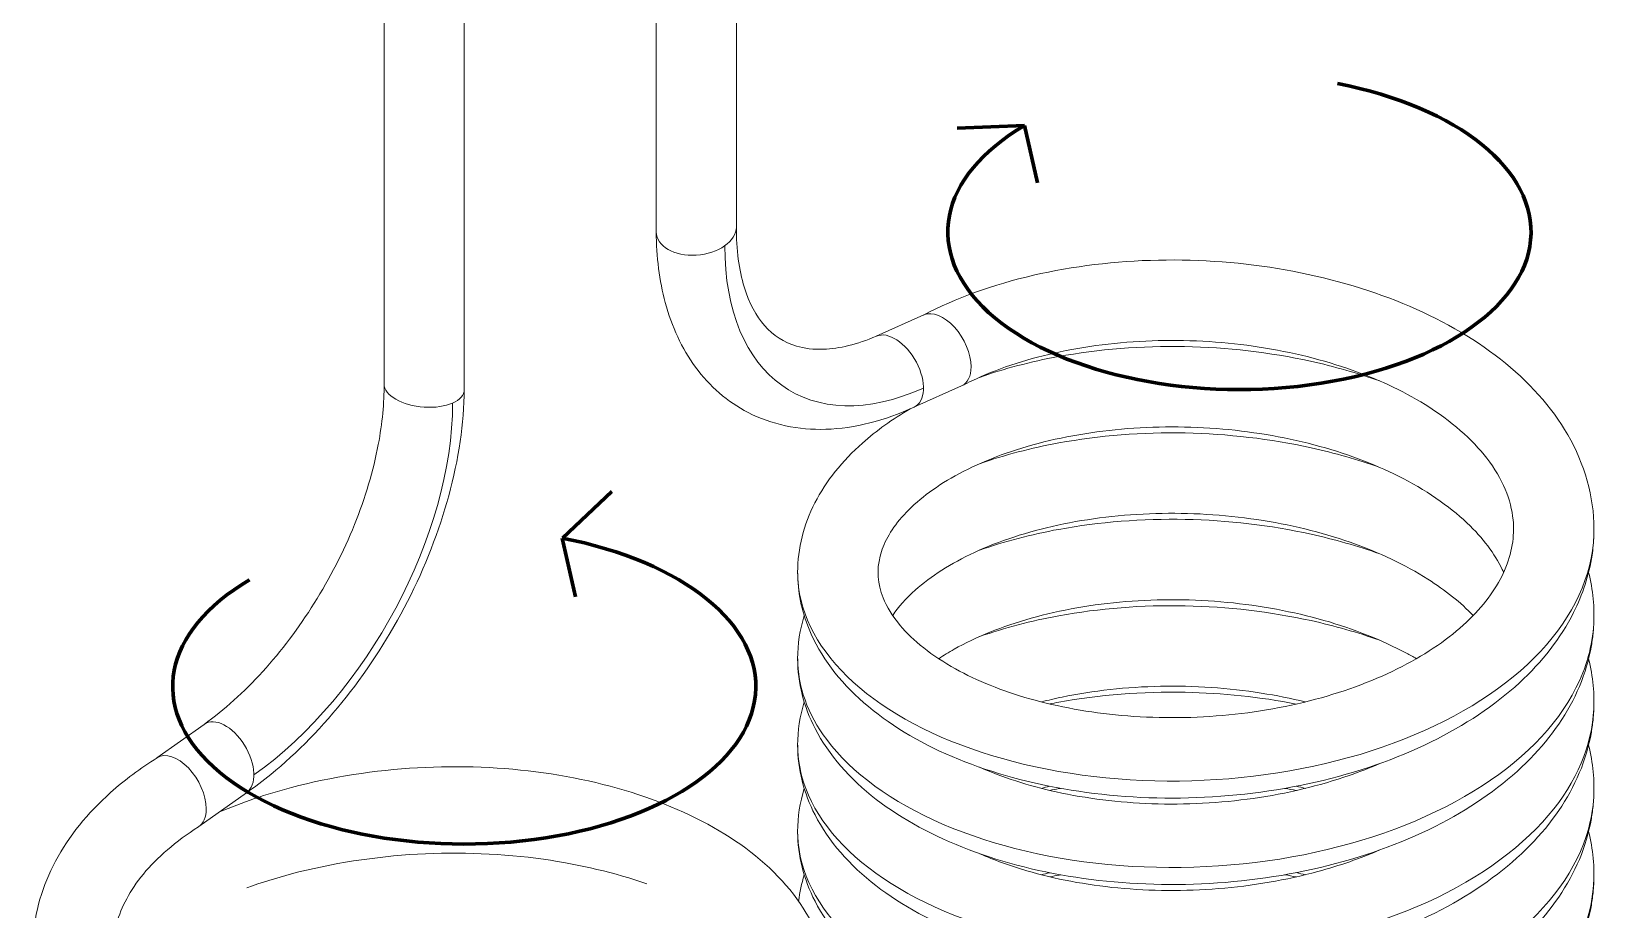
# Model space of a CAD drawing. Header units: millimetres. Extents: x 0 to 2102, y 0 to 1485.
# Drawn here: x 1633.4 to 1880.1, y 996.4 to 1135 of the extents above; entities that cross this region are included whole.
import ezdxf

# ---------------------------------------------------------------- set-up
doc = ezdxf.new("R2010")
doc.units = ezdxf.units.MM
doc.header["$LTSCALE"] = 2.5
for name, color, linetype, lineweight in [('가시적인 것(ISO)', 3, 'Continuous', 5), ('가시적인 좁은 것(ISO)', 3, 'Continuous', 5), ('스케치 형상(ISO)', 3, 'Continuous', 5)]:
    doc.layers.add(name, color=color, linetype=linetype, lineweight=lineweight)

msp = doc.modelspace()

# ---------------------------------------------------------------- linework, layer by layer
at = {"layer": '가시적인 것(ISO)'}
for p, q in [((1732.003, 1103.377), (1732.003, 1302.298)), ((1744.663, 1104.155), (1744.663, 1302.298)), ((1689.04, 1277.493), (1689.04, 1079.397)), ((1701.7, 1277.493), (1701.7, 1078.526)), ((1774.245, 1090.269), (1766.735, 1086.917)), ((1780.202, 1079.07), (1772.69, 1075.717)), ((1660.66, 1025.679), (1653.187, 1020.385)), ((1667.341, 1014.893), (1659.82, 1009.565))]:
    msp.add_line(p, q, dxfattribs=at)
for centre, major_axis, ratio, start_param, end_param in [((1738.333, 1103.766), (-6.316, -0.658), 0.6387592, 6.2167433, 6.221949), ((1738.333, 1103.766), (6.316, 0.658), 0.6387592, 6.2106481, 6.2167433), ((1777.224, 1084.67), (-3.175, 5.499), 0.5773503, 3.9269908, 6.2231147), ((1777.224, 1084.67), (3.175, -5.499), 0.5773503, 6.2231147, 7.0685835), ((1695.37, 1078.961), (-6.323, 0.588), 0.5085798, 0.0472555, 0.0522233), ((1695.37, 1078.961), (6.323, -0.588), 0.5085798, 0.0431841, 0.0472555), ((1656.479, 1014.958), (-3.175, 5.499), 0.5773503, 3.9269908, 6.3044746), ((1656.479, 1014.958), (3.175, -5.499), 0.5773503, 0.0249618, 0.7853982)]:
    msp.add_ellipse(centre, major_axis=major_axis, ratio=ratio, start_param=start_param, end_param=end_param, dxfattribs=at)
for points, knots in [([(1772.699, 1075.721), (1768.073, 1073.604), (1763.323, 1072.369), (1754.458, 1072.095), (1750.189, 1072.98), (1743.258, 1076.55), (1740.404, 1079.033), (1736.05, 1084.97), (1734.454, 1088.45), (1732.506, 1095.678), (1732.035, 1099.436), (1732.003, 1103.356)], [0, 0, 0, 0, 1.86957, 1.86957, 3.6487771, 3.6487771, 5.2133488, 5.2133488, 6.739614, 6.739614, 8.1303027, 8.1303027, 8.1303027, 8.1303027]), ([(1744.663, 1104.13), (1744.629, 1100.567), (1745.074, 1097.33), (1746.668, 1092.127), (1747.802, 1090.09), (1750.52, 1086.985), (1752.14, 1085.949), (1755.386, 1084.983), (1756.826, 1084.797), (1760.859, 1084.948), (1763.721, 1085.614), (1766.747, 1086.922)], [0, 0, 0, 0, 1.3694705, 1.3694705, 2.7079412, 2.7079412, 4.1821576, 4.1821576, 5.1248688, 5.1248688, 6.5291083, 6.5291083, 6.5291083, 6.5291083]), ([(1774.182, 1090.241), (1779.279, 1092.919), (1785.222, 1095.059), (1797.763, 1097.955), (1804.503, 1098.775), (1817.925, 1099.053), (1824.773, 1098.535), (1837.792, 1096.242), (1844.126, 1094.443), (1855.592, 1089.727), (1860.856, 1086.743), (1869.684, 1079.818), (1873.347, 1075.768), (1878.552, 1066.759), (1880.025, 1061.593), (1880.025, 1056.145), (1880.019, 1055.8), (1879.967, 1054.42), (1879.871, 1053.385), (1879.252, 1049.254), (1878.256, 1046.19), (1874.785, 1039.297), (1871.851, 1035.545), (1864.368, 1028.659), (1859.618, 1025.501), (1848.815, 1020.202), (1842.576, 1018.044), (1829.637, 1015.089), (1822.778, 1014.245), (1809.353, 1013.909), (1802.618, 1014.396), (1790.027, 1016.594), (1784.018, 1018.329), (1773.357, 1022.877), (1768.588, 1025.757), (1760.901, 1032.465), (1757.89, 1036.417), (1754.953, 1043.566), (1754.325, 1046.629), (1754.325, 1053.419), (1755.287, 1057.196), (1758.805, 1064.07), (1761.379, 1067.255), (1766.76, 1072.02), (1769.299, 1073.826), (1772.093, 1075.449)], [0.0084468, 0.0084468, 0.0084468, 0.0084468, 2.0942382, 2.0942382, 4.1343008, 4.1343008, 6.1436186, 6.1436186, 8.1461138, 8.1461138, 10.1668219, 10.1668219, 12.2121199, 12.2121199, 14.3653913, 14.3653913, 14.5110248, 14.5110248, 14.9482316, 14.9482316, 16.2678938, 16.2678938, 18.0939711, 18.0939711, 20.0579555, 20.0579555, 22.1035272, 22.1035272, 24.1314562, 24.1314562, 26.1361506, 26.1361506, 28.1414485, 28.1414485, 30.1732526, 30.1732526, 32.2267757, 32.2267757, 33.6043077, 33.6043077, 35.2999284, 35.2999284, 36.9973639, 36.9973639, 38.185596, 38.185596, 38.185596, 38.185596]), ([(1865.774, 1049.666), (1864.647, 1052.119), (1862.884, 1054.616), (1857.74, 1059.685), (1854.112, 1062.271), (1845.996, 1066.484), (1841.497, 1068.223), (1831.892, 1070.872), (1826.658, 1071.801), (1816.092, 1072.728), (1810.628, 1072.723), (1800.209, 1071.79), (1795.124, 1070.845), (1786.054, 1068.206), (1781.945, 1066.482), (1775.279, 1062.636), (1772.615, 1060.476), (1768.923, 1056.24), (1767.834, 1054.149), (1766.789, 1050.007), (1766.923, 1047.913), (1768.391, 1044.236), (1769.27, 1042.764), (1772.504, 1038.918), (1775.501, 1036.498), (1782.601, 1032.574), (1786.613, 1030.947), (1795.445, 1028.439), (1800.385, 1027.538), (1810.632, 1026.624), (1816.072, 1026.618), (1826.721, 1027.547), (1832.061, 1028.503), (1841.895, 1031.251), (1846.518, 1033.075), (1854.404, 1037.291), (1857.785, 1039.725), (1862.94, 1044.764), (1864.794, 1047.412), (1867.086, 1052.667), (1867.508, 1055.309), (1866.952, 1061.102), (1865.619, 1064.416), (1860.824, 1070.63), (1857.479, 1073.581), (1849.805, 1078.333), (1845.586, 1080.296), (1836.43, 1083.419), (1831.375, 1084.612), (1820.996, 1086.089), (1815.54, 1086.375), (1804.949, 1086.007), (1799.682, 1085.34), (1790.077, 1083.185), (1785.613, 1081.671), (1781.315, 1079.632), (1780.809, 1079.38), (1780.315, 1079.124)], [209.0618945, 209.0618945, 209.0618945, 209.0618945, 210.5352941, 210.5352941, 212.211547, 212.211547, 213.7650938, 213.7650938, 215.345428, 215.345428, 216.9501602, 216.9501602, 218.5619065, 218.5619065, 220.1591712, 220.1591712, 221.721425, 221.721425, 223.2644793, 223.2644793, 225.0347912, 225.0347912, 226.1191357, 226.1191357, 227.855958, 227.855958, 229.3966902, 229.3966902, 230.9614195, 230.9614195, 232.5595421, 232.5595421, 234.1713536, 234.1713536, 235.775702, 235.775702, 237.3545554, 237.3545554, 238.9105587, 238.9105587, 240.5458738, 240.5458738, 242.5127845, 242.5127845, 244.3102109, 244.3102109, 245.8675337, 245.8675337, 247.4384916, 247.4384916, 249.0373063, 249.0373063, 250.6490715, 250.6490715, 252.2531496, 252.2531496, 252.4729494, 252.4729494, 252.4729494, 252.4729494]), ([(1783.016, 1080.42), (1786.927, 1081.791), (1791.123, 1082.896), (1801.814, 1084.867), (1808.636, 1085.412), (1822.081, 1085.155), (1828.871, 1084.369), (1839.024, 1082.143), (1842.699, 1081.096), (1846.202, 1079.849)], [39.5932811, 39.5932811, 39.5932811, 39.5932811, 40.9826876, 40.9826876, 43.0164454, 43.0164454, 45.022048, 45.022048, 46.1995726, 46.1995726, 46.1995726, 46.1995726]), ([(1660.653, 1025.674), (1663.777, 1027.926), (1666.941, 1030.774), (1672.808, 1037.224), (1675.588, 1040.9), (1680.488, 1048.713), (1682.657, 1052.956), (1686.072, 1061.421), (1687.358, 1065.751), (1688.766, 1073.181), (1689.069, 1076.429), (1689.04, 1079.381)], [0.001017, 0.001017, 0.001017, 0.001017, 1.3813328, 1.3813328, 2.7542604, 2.7542604, 4.1524741, 4.1524741, 5.5546794, 5.5546794, 6.7068571, 6.7068571, 6.7068571, 6.7068571]), ([(1701.7, 1078.513), (1701.657, 1073.196), (1700.811, 1067.469), (1697.741, 1056.178), (1695.511, 1050.473), (1690.023, 1039.747), (1686.712, 1034.584), (1679.424, 1025.371), (1675.361, 1021.203), (1669.896, 1016.75), (1668.621, 1015.786), (1667.335, 1014.888)], [0, 0, 0, 0, 1.8729889, 1.8729889, 3.6984323, 3.6984323, 5.4956628, 5.4956628, 7.285958, 7.285958, 7.8200722, 7.8200722, 7.8200722, 7.8200722]), ([(1783.049, 1066.796), (1786.979, 1068.172), (1791.195, 1069.278), (1801.911, 1071.242), (1808.734, 1071.781), (1822.179, 1071.512), (1828.967, 1070.719), (1839.088, 1068.49), (1842.734, 1067.448), (1846.211, 1066.21)], [78.065824, 78.065824, 78.065824, 78.065824, 79.4612552, 79.4612552, 81.4948302, 81.4948302, 83.5003604, 83.5003604, 84.6692865, 84.6692865, 84.6692865, 84.6692865]), ([(1860.967, 1042.851), (1859.001, 1044.869), (1856.575, 1046.827), (1850.262, 1050.826), (1846.078, 1052.817), (1836.979, 1055.997), (1831.949, 1057.222), (1821.6, 1058.766), (1816.149, 1059.088), (1805.544, 1058.791), (1800.26, 1058.159), (1790.596, 1056.066), (1786.091, 1054.58), (1778.504, 1051.068), (1775.306, 1049.006), (1771.426, 1045.553), (1770.232, 1044.188), (1769.327, 1042.852)], [177.8656374, 177.8656374, 177.8656374, 177.8656374, 179.1036242, 179.1036242, 180.6626603, 180.6626603, 182.2324465, 182.2324465, 183.8304208, 183.8304208, 185.4420524, 185.4420524, 187.0468273, 187.0468273, 188.6226819, 188.6226819, 189.6073803, 189.6073803, 189.6073803, 189.6073803]), ([(1783.014, 1053.148), (1786.953, 1054.529), (1791.181, 1055.64), (1801.91, 1057.607), (1808.733, 1058.145), (1822.177, 1057.876), (1828.966, 1057.084), (1839.084, 1054.855), (1842.729, 1053.814), (1846.204, 1052.577)], [116.5302397, 116.5302397, 116.5302397, 116.5302397, 117.9297143, 117.9297143, 119.9632924, 119.9632924, 121.9688238, 121.9688238, 123.1371402, 123.1371402, 123.1371402, 123.1371402]), ([(1879.177, 1049.657), (1879.86, 1046.899), (1880.139, 1044.07), (1879.976, 1041.197), (1879.971, 1041.116), (1879.949, 1040.79), (1879.93, 1040.546), (1879.84, 1039.569), (1879.744, 1038.838), (1879.242, 1035.922), (1878.603, 1033.759), (1876.01, 1027.583), (1873.347, 1023.717), (1866.412, 1016.624), (1861.964, 1013.357), (1851.661, 1007.746), (1845.607, 1005.392), (1832.897, 1002.022), (1826.083, 1000.958), (1812.638, 1000.197), (1805.84, 1000.471), (1793.034, 1002.268), (1786.87, 1003.807), (1775.825, 1007.985), (1770.822, 1010.685), (1762.571, 1017.058), (1759.228, 1020.845), (1755.301, 1028.46), (1754.325, 1032.263), (1754.325, 1038.324), (1754.684, 1040.622), (1755.363, 1042.847)], [51.8773811, 51.8773811, 51.8773811, 51.8773811, 53.0568179, 53.0568179, 53.0911295, 53.0911295, 53.1944465, 53.1944465, 53.5045059, 53.5045059, 54.4375358, 54.4375358, 56.2621076, 56.2621076, 58.1987161, 58.1987161, 60.2408028, 60.2408028, 62.2736416, 62.2736416, 64.2807128, 64.2807128, 66.2840772, 66.2840772, 68.3101544, 68.3101544, 70.3651914, 70.3651914, 72.0729951, 72.0729951, 73.1079562, 73.1079562, 73.1079562, 73.1079562]), ([(1851.999, 1036.037), (1851.484, 1036.334), (1850.959, 1036.626), (1846.57, 1038.964), (1842.112, 1040.735), (1832.57, 1043.455), (1827.359, 1044.424), (1816.814, 1045.433), (1811.348, 1045.471), (1800.897, 1044.62), (1795.781, 1043.716), (1786.626, 1041.145), (1782.462, 1039.45), (1778.174, 1037.045), (1777.358, 1036.548), (1776.586, 1036.038)], [146.7803966, 146.7803966, 146.7803966, 146.7803966, 146.9959003, 146.9959003, 148.5491646, 148.5491646, 150.1281446, 150.1281446, 151.732108, 151.732108, 153.3439811, 153.3439811, 154.9423788, 154.9423788, 155.3409991, 155.3409991, 155.3409991, 155.3409991]), ([(1783.046, 1039.524), (1786.976, 1040.9), (1791.193, 1042.007), (1801.91, 1043.971), (1808.733, 1044.51), (1822.177, 1044.241), (1828.966, 1043.448), (1839.085, 1041.219), (1842.731, 1040.178), (1846.207, 1038.941)], [155.002673, 155.002673, 155.002673, 155.002673, 156.398345, 156.398345, 158.4319231, 158.4319231, 160.4374544, 160.4374544, 161.60606, 161.60606, 161.60606, 161.60606]), ([(1879.177, 1036.02), (1879.865, 1033.242), (1880.143, 1030.39), (1879.973, 1027.508), (1879.968, 1027.437), (1879.947, 1027.122), (1879.928, 1026.878), (1879.836, 1025.902), (1879.739, 1025.171), (1879.234, 1022.256), (1878.592, 1020.093), (1875.992, 1013.918), (1873.325, 1010.053), (1866.38, 1002.963), (1861.927, 999.697), (1851.616, 994.091), (1845.559, 991.74), (1832.844, 988.377), (1826.03, 987.316), (1812.585, 986.561), (1805.787, 986.84), (1792.985, 988.643), (1786.823, 990.185), (1775.785, 994.369), (1770.785, 997.072), (1762.543, 1003.45), (1759.205, 1007.24), (1755.295, 1014.848), (1754.325, 1018.64), (1754.325, 1024.691), (1754.685, 1026.992), (1755.365, 1029.219)], [90.3462492, 90.3462492, 90.3462492, 90.3462492, 91.5344402, 91.5344402, 91.5641985, 91.5641985, 91.6675155, 91.6675155, 91.9775749, 91.9775749, 92.9106035, 92.9106035, 94.7355548, 94.7355548, 96.6725933, 96.6725933, 98.714762, 98.714762, 100.7475226, 100.7475226, 102.7545504, 102.7545504, 104.7579402, 104.7579402, 106.7841068, 106.7841068, 108.8391481, 108.8391481, 110.5416219, 110.5416219, 111.5778256, 111.5778256, 111.5778256, 111.5778256]), ([(1834.46, 1029.219), (1832.192, 1029.773), (1829.865, 1030.24), (1822.312, 1031.428), (1816.868, 1031.793), (1806.25, 1031.579), (1800.944, 1030.988), (1794.96, 1029.747), (1793.866, 1029.494), (1792.793, 1029.219)], [116.2942807, 116.2942807, 116.2942807, 116.2942807, 117.0157293, 117.0157293, 118.6126837, 118.6126837, 120.2241195, 120.2241195, 120.5909696, 120.5909696, 120.5909696, 120.5909696]), ([(1794.116, 1028.895), (1794.593, 1028.991), (1795.073, 1029.083), (1801.91, 1030.336), (1808.733, 1030.874), (1821.375, 1030.621), (1827.336, 1029.994), (1833.038, 1028.885)], [194.7129388, 194.7129388, 194.7129388, 194.7129388, 194.8669728, 194.8669728, 196.9005509, 196.9005509, 198.665081, 198.665081, 198.665081, 198.665081]), ([(1879.177, 1022.384), (1879.865, 1019.606), (1880.143, 1016.756), (1879.973, 1013.873), (1879.968, 1013.803), (1879.947, 1013.488), (1879.928, 1013.243), (1879.836, 1012.267), (1879.739, 1011.536), (1879.234, 1008.621), (1878.592, 1006.458), (1875.993, 1000.283), (1873.325, 996.418), (1866.381, 989.327), (1861.928, 986.062), (1851.617, 980.456), (1845.56, 978.105), (1832.845, 974.741), (1826.031, 973.681), (1812.586, 972.926), (1805.788, 973.204), (1792.986, 975.007), (1786.824, 976.549), (1775.785, 980.734), (1770.786, 983.436), (1762.544, 989.814), (1759.206, 993.604), (1755.295, 1001.212), (1754.325, 1005.004), (1754.325, 1011.056), (1754.685, 1013.357), (1755.365, 1015.584)], [128.8148789, 128.8148789, 128.8148789, 128.8148789, 130.0029154, 130.0029154, 130.032751, 130.032751, 130.136068, 130.136068, 130.4461274, 130.4461274, 131.379156, 131.379156, 133.2041008, 133.2041008, 135.141132, 135.141132, 137.1832993, 137.1832993, 139.2160612, 139.2160612, 141.2230898, 141.2230898, 143.2264791, 143.2264791, 145.2526443, 145.2526443, 147.3076855, 147.3076855, 149.0102498, 149.0102498, 150.0464284, 150.0464284, 150.0464284, 150.0464284]), ([(1663.05, 1011.853), (1666.647, 1013.374), (1670.472, 1014.672), (1680.761, 1017.394), (1687.575, 1018.455), (1701.02, 1019.21), (1707.818, 1018.931), (1720.62, 1017.129), (1726.782, 1015.586), (1737.82, 1011.402), (1742.82, 1008.7), (1751.062, 1002.321), (1754.4, 998.531), (1758.311, 990.924), (1759.281, 987.132), (1759.281, 979.604), (1758.309, 975.809), (1754.767, 968.923), (1752.185, 965.742), (1745.402, 959.754), (1740.936, 956.979), (1730.575, 952.348), (1724.47, 950.506), (1711.696, 948.164), (1704.873, 947.626), (1691.429, 947.895), (1684.64, 948.687), (1671.856, 951.503), (1665.702, 953.559), (1654.699, 958.758), (1649.725, 961.977), (1641.594, 969.325), (1638.343, 973.572), (1634.288, 982.454), (1633.355, 987.194), (1633.878, 996.033), (1635.115, 1000.236), (1639.273, 1008.016), (1642.252, 1011.68), (1648.089, 1016.895), (1650.56, 1018.737), (1653.237, 1020.417)], [261.0539048, 261.0539048, 261.0539048, 261.0539048, 262.3185252, 262.3185252, 264.3512872, 264.3512872, 266.3583157, 266.3583157, 268.3617051, 268.3617051, 270.3878702, 270.3878702, 272.4429114, 272.4429114, 274.1454767, 274.1454767, 275.8494106, 275.8494106, 277.5470202, 277.5470202, 279.4797576, 279.4797576, 281.533572, 281.533572, 283.56715, 283.56715, 285.5726814, 285.5726814, 287.5771491, 287.5771491, 289.6038362, 289.6038362, 291.6489879, 291.6489879, 293.6067727, 293.6067727, 295.3838598, 295.3838598, 297.1873554, 297.1873554, 298.286593, 298.286593, 298.286593, 298.286593]), ([(1783.02, 1018.924), (1786.605, 1017.335), (1790.74, 1015.995), (1799.871, 1013.982), (1805.022, 1013.338), (1815.516, 1012.968), (1820.993, 1013.255), (1831.523, 1014.755), (1836.708, 1015.993), (1843.055, 1018.197), (1844.661, 1018.825), (1846.206, 1019.498)], [195.8199517, 195.8199517, 195.8199517, 195.8199517, 197.2909681, 197.2909681, 198.8678252, 198.8678252, 200.4723702, 200.4723702, 202.0840996, 202.0840996, 202.6510427, 202.6510427, 202.6510427, 202.6510427]), ([(1794.113, 1015.259), (1794.592, 1015.355), (1795.072, 1015.447), (1795.643, 1015.552), (1795.732, 1015.568), (1795.821, 1015.584)], [233.18131578, 233.18131578, 233.18131578, 233.18131578, 233.33560065, 233.33560065, 233.36400704, 233.36400704, 233.36400704, 233.36400704]), ([(1659.732, 1009.506), (1656.165, 1007.236), (1653.203, 1004.664), (1648.93, 999.492), (1647.543, 996.853), (1646.08, 991.525), (1646.086, 988.781), (1647.106, 985.129), (1647.428, 984.255), (1647.832, 983.376)], [0, 0, 0, 0, 1.5850065, 1.5850065, 3.1451261, 3.1451261, 4.8608603, 4.8608603, 5.3893426, 5.3893426, 5.3893426, 5.3893426]), ([(1879.177, 1008.749), (1879.865, 1005.971), (1880.143, 1003.12), (1879.973, 1000.238), (1879.968, 1000.167), (1879.947, 999.852), (1879.928, 999.608), (1879.836, 998.631), (1879.739, 997.9), (1879.234, 994.985), (1878.592, 992.822), (1875.993, 986.648), (1873.325, 982.782), (1866.381, 975.692), (1861.928, 972.427), (1851.617, 966.82), (1845.56, 964.47), (1832.845, 961.106), (1826.031, 960.045), (1812.586, 959.29), (1805.788, 959.569), (1792.986, 961.372), (1786.824, 962.914), (1775.785, 967.098), (1770.786, 969.801), (1763.7, 975.284), (1761.128, 977.902), (1759.125, 980.743)], [167.2835067, 167.2835067, 167.2835067, 167.2835067, 168.4715458, 168.4715458, 168.5013801, 168.5013801, 168.6046971, 168.6046971, 168.9147565, 168.9147565, 169.8477851, 169.8477851, 171.6727301, 171.6727301, 173.6097614, 173.6097614, 175.6519287, 175.6519287, 177.6846906, 177.6846906, 179.6917191, 179.6917191, 181.6951085, 181.6951085, 183.7212737, 183.7212737, 185.2038419, 185.2038419, 185.2038419, 185.2038419]), ([(1667.404, 999.91), (1669.682, 1000.723), (1672.028, 1001.448), (1680.761, 1003.759), (1687.575, 1004.819), (1701.02, 1005.574), (1707.818, 1005.296), (1719.957, 1003.586), (1725.503, 1002.263), (1730.543, 1000.5)], [223.0838274, 223.0838274, 223.0838274, 223.0838274, 223.8498974, 223.8498974, 225.8826593, 225.8826593, 227.8896879, 227.8896879, 229.6855321, 229.6855321, 229.6855321, 229.6855321]), ([(1783.066, 1005.27), (1785.359, 1004.257), (1787.859, 1003.346), (1794.912, 1001.285), (1799.822, 1000.354), (1810.032, 999.373), (1815.463, 999.331), (1826.119, 1000.189), (1831.474, 1001.109), (1839.861, 1003.386), (1843.162, 1004.539), (1846.206, 1005.862)], [163.2574901, 163.2574901, 163.2574901, 163.2574901, 164.1923003, 164.1923003, 165.7554905, 165.7554905, 167.3526821, 167.3526821, 168.9643668, 168.9643668, 170.0812705, 170.0812705, 170.0812705, 170.0812705]), ([(1794.116, 1001.624), (1794.602, 1001.721), (1795.09, 1001.815), (1795.661, 1001.919), (1795.742, 1001.934), (1795.824, 1001.949)], [271.65424391, 271.65424391, 271.65424391, 271.65424391, 271.81084789, 271.81084789, 271.83691009, 271.83691009, 271.83691009, 271.83691009])]:
    msp.add_open_spline(points, degree=3, knots=knots, dxfattribs=at)
for points in [[(1794.115, 1015.908), (1793.67, 1015.804), (1793.228, 1015.696), (1792.791, 1015.584)], [(1831.228, 1015.584), (1831.833, 1015.478), (1832.436, 1015.367), (1833.036, 1015.25)], [(1834.458, 1015.584), (1833.987, 1015.699), (1833.513, 1015.81), (1833.036, 1015.918)], [(1794.119, 1002.274), (1793.674, 1002.169), (1793.233, 1002.06), (1792.794, 1001.948)], [(1834.461, 1001.947), (1833.987, 1002.063), (1833.511, 1002.175), (1833.033, 1002.283)], [(1754.481, 997.757), (1754.647, 999.169), (1754.945, 1000.573), (1755.365, 1001.948)], [(1831.225, 1001.949), (1831.832, 1001.843), (1832.437, 1001.731), (1833.039, 1001.614)]]:
    msp.add_open_spline(points, degree=3, dxfattribs=at)
at = {"layer": '가시적인 좁은 것(ISO)'}
for centre, major_axis, ratio, start_param, end_param in [((1738.333, 1103.766), (-6.316, -0.658), 0.6387592, 6.221949, 9.3522408), ((1778.178, 1121.586), (-25, -43.301), 0.5773503, 5.4977871, 6.9556046), ((1769.702, 1081.313), (3.175, -5.499), 0.5773503, 6.2286087, 9.3579032), ((1695.37, 1078.961), (6.323, -0.588), 0.5085798, 3.193816, 6.3263694), ((1664.505, 1055.957), (25, 43.301), 0.5773503, 4.0399697, 5.4977871), ((1664.001, 1020.286), (3.175, -5.499), 0.5773503, 0.0536339, 3.1952265)]:
    msp.add_ellipse(centre, major_axis=major_axis, ratio=ratio, start_param=start_param, end_param=end_param, dxfattribs=at)
for points, knots in [([(1754.327, 1049.672), (1754.326, 1048.89), (1754.375, 1048.107), (1754.474, 1047.326), (1755.191, 1041.685), (1758.543, 1036.155), (1764.131, 1031.438), (1769.719, 1026.721), (1777.533, 1022.828), (1786.639, 1020.265), (1795.745, 1017.702), (1806.126, 1016.476), (1816.544, 1016.775), (1826.962, 1017.074), (1837.396, 1018.899), (1846.602, 1022.076), (1855.808, 1025.252), (1863.768, 1029.773), (1869.531, 1035.144), (1875.295, 1040.514), (1878.852, 1046.724), (1879.777, 1053.075), (1879.942, 1054.211), (1880.024, 1055.35), (1880.022, 1056.49)], [44.7676953, 44.7676953, 44.7676953, 44.7676953, 44.8365264, 44.8365264, 44.8365264, 45.3338336, 45.3338336, 45.3338336, 45.8311409, 45.8311409, 45.8311409, 46.3284481, 46.3284481, 46.3284481, 46.8257554, 46.8257554, 46.8257554, 47.3230626, 47.3230626, 47.3230626, 47.8203698, 47.8203698, 47.8203698, 47.909288, 47.909288, 47.909288, 47.909288]), ([(1754.33, 1036.037), (1754.338, 1031.667), (1755.891, 1027.297), (1758.91, 1023.266), (1762.816, 1018.049), (1769.169, 1013.41), (1777.21, 1009.945), (1785.25, 1006.48), (1794.964, 1004.196), (1805.191, 1003.409), (1815.419, 1002.622), (1826.14, 1003.333), (1836.076, 1005.502), (1846.012, 1007.671), (1855.144, 1011.293), (1862.382, 1015.979), (1869.62, 1020.665), (1874.95, 1026.407), (1877.736, 1032.563), (1879.253, 1035.914), (1880.014, 1039.385), (1880.015, 1042.855)], [38.48451, 38.48451, 38.48451, 38.48451, 38.8688395, 38.8688395, 38.8688395, 39.3661467, 39.3661467, 39.3661467, 39.863454, 39.863454, 39.863454, 40.3607612, 40.3607612, 40.3607612, 40.8580685, 40.8580685, 40.8580685, 41.3553757, 41.3553757, 41.3553757, 41.6261027, 41.6261027, 41.6261027, 41.6261027]), ([(1754.335, 1022.401), (1754.333, 1020.098), (1754.756, 1017.795), (1755.61, 1015.542), (1757.705, 1010.01), (1762.387, 1004.79), (1769.098, 1000.549), (1775.808, 996.307), (1784.534, 993.053), (1794.233, 991.217), (1803.933, 989.381), (1814.588, 988.968), (1824.927, 990.069), (1835.266, 991.171), (1845.268, 993.786), (1853.742, 997.645), (1862.216, 1001.505), (1869.143, 1006.602), (1873.699, 1012.371), (1877.844, 1017.621), (1880.018, 1023.419), (1880.024, 1029.219)], [32.2013247, 32.2013247, 32.2013247, 32.2013247, 32.4038453, 32.4038453, 32.4038453, 32.9011526, 32.9011526, 32.9011526, 33.3984598, 33.3984598, 33.3984598, 33.8957671, 33.8957671, 33.8957671, 34.3930743, 34.3930743, 34.3930743, 34.8903815, 34.8903815, 34.8903815, 35.3429174, 35.3429174, 35.3429174, 35.3429174]), ([(1754.325, 1008.766), (1754.325, 1008.531), (1754.33, 1008.295), (1754.339, 1008.06), (1754.554, 1002.405), (1757.412, 996.789), (1762.571, 991.923), (1767.73, 987.056), (1775.18, 982.951), (1784.032, 980.139), (1792.884, 977.326), (1803.121, 975.814), (1813.522, 975.824), (1823.923, 975.834), (1834.467, 977.367), (1843.897, 980.285), (1853.327, 983.202), (1861.624, 987.497), (1867.798, 992.702), (1873.973, 997.907), (1878.013, 1004.011), (1879.436, 1010.329), (1879.828, 1012.071), (1880.022, 1013.827), (1880.019, 1015.584)], [25.9181394, 25.9181394, 25.9181394, 25.9181394, 25.9388512, 25.9388512, 25.9388512, 26.4361584, 26.4361584, 26.4361584, 26.9334657, 26.9334657, 26.9334657, 27.4307729, 27.4307729, 27.4307729, 27.9280802, 27.9280802, 27.9280802, 28.4253874, 28.4253874, 28.4253874, 28.9226946, 28.9226946, 28.9226946, 29.059732, 29.059732, 29.059732, 29.059732]), ([(1759.236, 981.936), (1762.778, 977.395), (1768.166, 973.304), (1774.923, 970.077), (1782.636, 966.392), (1792.117, 963.842), (1802.237, 962.772), (1812.357, 961.702), (1823.095, 962.116), (1833.171, 964.006), (1843.246, 965.897), (1852.639, 969.262), (1860.229, 973.742), (1867.819, 978.222), (1873.592, 983.81), (1876.857, 989.882), (1878.951, 993.775), (1880.012, 997.862), (1880.017, 1001.949)], [20.0328009, 20.0328009, 20.0328009, 20.0328009, 20.4684715, 20.4684715, 20.4684715, 20.9657788, 20.9657788, 20.9657788, 21.463086, 21.463086, 21.463086, 21.9603933, 21.9603933, 21.9603933, 22.4577005, 22.4577005, 22.4577005, 22.7765467, 22.7765467, 22.7765467, 22.7765467])]:
    msp.add_open_spline(points, degree=3, knots=knots, dxfattribs=at)
at = {"layer": '스케치 형상(ISO)', "color": 1, "lineweight": 200}
for p, q in [((1790.156, 1120.169), (1779.496, 1119.75)), ((1790.156, 1120.169), (1792.178, 1111.135)), ((1717.205, 1055.05), (1724.998, 1062.419)), ((1717.173, 1055.056), (1719.243, 1045.808))]:
    msp.add_line(p, q, dxfattribs=at)
for centre in [(1824.057, 1103.356), (1701.7, 1031.646)]:
    msp.add_ellipse(centre, major_axis=(46.028, 0), ratio=0.5400166, start_param=2.3987355, end_param=7.5111451, dxfattribs=at)

doc.saveas('drawing.dxf')
